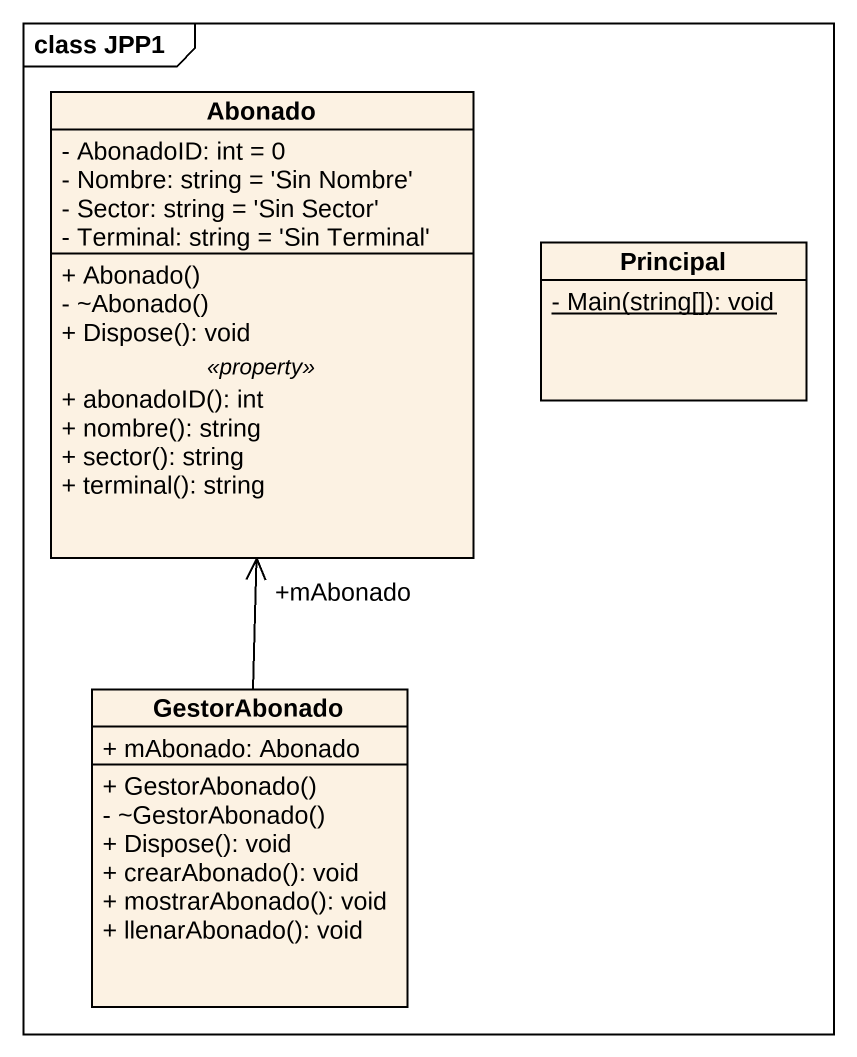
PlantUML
@startuml
mainframe class JPP1
hide circle
hide empty members
skinparam classAttributeIconSize 0
class Abonado {
  - AbonadoID: int = 0
  - Nombre: string = 'Sin Nombre'
  - Sector: string = 'Sin Sector'
  - Terminal: string = 'Sin Terminal'
  --
  + Abonado()
  - ~Abonado()
  + Dispose(): void
  .. <<property>> ..
  + abonadoID(): int
  + nombre(): string
  + sector(): string
  + terminal(): string
}
class Principal {
  {static} - Main(string[]): void
}
class GestorAbonado {
  + mAbonado: Abonado
  + GestorAbonado()
  - ~GestorAbonado()
  + Dispose(): void
  + crearAbonado(): void
  + mostrarAbonado(): void
  + llenarAbonado(): void
}
GestorAbonado -up-> "+mAbonado" Abonado
@enduml
